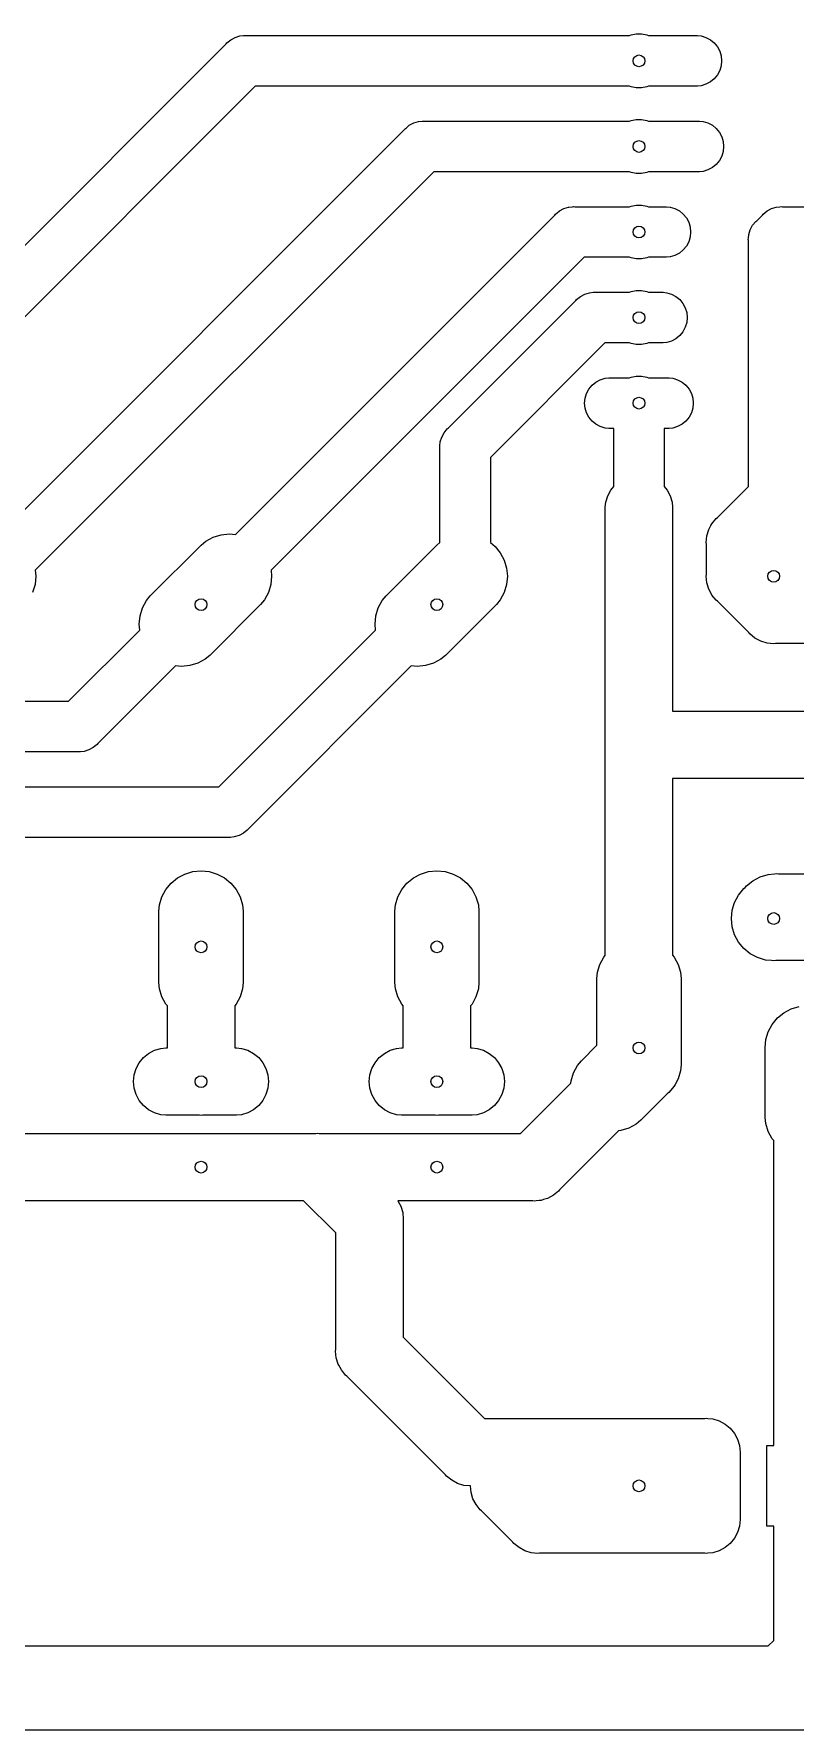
# Model space of a CAD drawing. Extents: x 86 to 209, y -117 to -36.
# Drawn here: x 115 to 137.6, y -114.2 to -63.9 of the extents above; entities that cross this region are included whole.
import ezdxf

# ---------------------------------------------------------------- set-up
doc = ezdxf.new("R2010")
doc.units = 0
doc.layers.add('BLACK', color=7, linetype='CONTINUOUS')

msp = doc.modelspace()

# ---------------------------------------------------------------- linework, layer by layer
at = {"layer": 'BLACK', "linetype": 'CONTINUOUS'}
for p, q in [((132.72, -63.95), (132.767, -63.9307)), ((132.767, -63.9307), (132.921, -63.9)), ((132.921, -63.9), (133.079, -63.9)), ((133.079, -63.9), (133.233, -63.9307)), ((133.233, -63.9307), (133.28, -63.95)), ((106.496, -78.4436), (120.744, -64.1957)), ((120.744, -64.1957), (120.767, -64.1671)), ((120.767, -64.1671), (120.881, -64.0734)), ((120.881, -64.0734), (121.012, -64.0037)), ((121.012, -64.0037), (121.153, -63.9609)), ((121.153, -63.9609), (121.263, -63.95)), ((121.263, -63.95), (121.3, -63.9464)), ((121.263, -63.95), (121.263, -63.95)), ((121.3, -63.9464), (121.337, -63.95)), ((121.337, -63.95), (132.72, -63.95)), ((133.28, -63.95), (134.737, -63.95)), ((134.737, -63.95), (134.847, -63.9609)), ((134.847, -63.9609), (134.988, -64.0037)), ((134.988, -64.0037), (135.119, -64.0734)), ((135.119, -64.0734), (135.233, -64.1671)), ((135.233, -64.1671), (135.327, -64.2813)), ((135.327, -64.2813), (135.396, -64.4116)), ((135.396, -64.4116), (135.439, -64.553)), ((135.439, -64.847), (135.396, -64.9884)), ((135.439, -64.553), (135.454, -64.7)), ((135.454, -64.7), (135.439, -64.847)), ((121.611, -65.45), (107.556, -79.5043)), ((132.72, -65.45), (121.611, -65.45)), ((132.767, -65.4693), (132.72, -65.45)), ((133.28, -65.45), (133.233, -65.4693)), ((134.737, -65.45), (133.28, -65.45)), ((134.847, -65.4391), (134.737, -65.45)), ((134.988, -65.3963), (134.847, -65.4391)), ((135.119, -65.3266), (134.988, -65.3963)), ((135.233, -65.2329), (135.119, -65.3266)), ((135.327, -65.1187), (135.233, -65.2329)), ((135.396, -64.9884), (135.327, -65.1187)), ((132.921, -65.5), (132.767, -65.4693)), ((133.079, -65.5), (132.921, -65.5)), ((133.233, -65.4693), (133.079, -65.5)), ((132.767, -66.4707), (132.921, -66.44)), ((132.921, -66.44), (133.079, -66.44)), ((133.079, -66.44), (133.233, -66.4707)), ((114.018, -78.7615), (126.044, -66.7357)), ((126.044, -66.7357), (126.067, -66.7071)), ((126.067, -66.7071), (126.096, -66.6836)), ((126.096, -66.6836), (126.181, -66.6134)), ((126.096, -66.6836), (126.096, -66.6836)), ((126.181, -66.6134), (126.312, -66.5437)), ((126.181, -66.6134), (126.181, -66.6134)), ((126.181, -66.6134), (126.181, -66.6134)), ((126.312, -66.5437), (126.453, -66.5009)), ((126.453, -66.5009), (126.563, -66.49)), ((126.563, -66.49), (126.6, -66.4864)), ((126.563, -66.49), (126.563, -66.49)), ((126.6, -66.4864), (126.637, -66.49)), ((126.637, -66.49), (132.72, -66.49)), ((132.72, -66.49), (132.767, -66.4707)), ((133.233, -66.4707), (133.28, -66.49)), ((133.28, -66.49), (134.797, -66.49)), ((134.797, -66.49), (134.907, -66.5009)), ((134.907, -66.5009), (135.048, -66.5437)), ((135.048, -66.5437), (135.179, -66.6134)), ((135.179, -66.6134), (135.293, -66.7071)), ((135.293, -66.7071), (135.387, -66.8213)), ((135.387, -66.8213), (135.456, -66.9516)), ((135.456, -66.9516), (135.499, -67.093)), ((135.499, -67.387), (135.456, -67.5284)), ((135.499, -67.093), (135.514, -67.24)), ((135.514, -67.24), (135.499, -67.387)), ((135.048, -67.9363), (134.907, -67.9791)), ((135.179, -67.8666), (135.048, -67.9363)), ((135.293, -67.7729), (135.179, -67.8666)), ((135.387, -67.6587), (135.293, -67.7729)), ((135.456, -67.5284), (135.387, -67.6587)), ((126.911, -67.99), (115.079, -79.8221)), ((132.72, -67.99), (126.911, -67.99)), ((132.767, -68.0093), (132.72, -67.99)), ((132.921, -68.04), (132.767, -68.0093)), ((133.079, -68.04), (132.921, -68.04)), ((133.233, -68.0093), (133.079, -68.04)), ((133.28, -67.99), (133.233, -68.0093)), ((134.797, -67.99), (133.28, -67.99)), ((134.907, -67.9791), (134.797, -67.99)), ((121.018, -78.7615), (130.504, -69.2757)), ((130.504, -69.2757), (130.527, -69.2471)), ((130.527, -69.2471), (130.574, -69.2084)), ((130.574, -69.2084), (130.641, -69.1534)), ((130.641, -69.1534), (130.772, -69.0837)), ((130.772, -69.0837), (130.913, -69.0409)), ((130.913, -69.0409), (130.922, -69.04)), ((130.922, -69.04), (131.023, -69.03)), ((131.023, -69.03), (131.06, -69.0264)), ((131.023, -69.03), (131.023, -69.03)), ((131.06, -69.0264), (131.097, -69.03)), ((131.097, -69.03), (132.72, -69.03)), ((132.72, -69.03), (132.767, -69.0107)), ((132.767, -69.0107), (132.921, -68.98)), ((132.921, -68.98), (133.079, -68.98)), ((133.079, -68.98), (133.233, -69.0107)), ((133.233, -69.0107), (133.28, -69.03)), ((133.28, -69.03), (133.817, -69.03)), ((133.817, -69.03), (133.927, -69.0409)), ((133.927, -69.0409), (134.068, -69.0837)), ((134.068, -69.0837), (134.199, -69.1534)), ((134.199, -69.1534), (134.313, -69.2471)), ((134.313, -69.2471), (134.407, -69.3613)), ((134.407, -69.3613), (134.476, -69.4916)), ((136.373, -69.5813), (136.467, -69.4671)), ((136.467, -69.4671), (136.496, -69.4436)), ((136.496, -69.4436), (136.664, -69.2757)), ((136.664, -69.2757), (136.687, -69.2471)), ((136.687, -69.2471), (136.801, -69.1534)), ((136.801, -69.1534), (136.932, -69.0837)), ((136.932, -69.0837), (137.073, -69.0409)), ((137.073, -69.0409), (137.183, -69.03)), ((137.183, -69.03), (137.22, -69.0264)), ((137.183, -69.03), (137.183, -69.03)), ((137.22, -69.0264), (137.257, -69.03)), ((137.257, -69.03), (140.34, -69.03)), ((134.476, -69.4916), (134.519, -69.633)), ((134.519, -69.927), (134.476, -70.0684)), ((134.519, -69.633), (134.534, -69.78)), ((134.534, -69.78), (134.519, -69.927)), ((136.246, -70), (136.25, -69.9632)), ((136.25, -69.9632), (136.261, -69.853)), ((136.25, -69.9632), (136.25, -69.9632)), ((136.261, -69.853), (136.304, -69.7116)), ((136.304, -69.7116), (136.373, -69.5813)), ((134.068, -70.4763), (133.927, -70.5191)), ((134.199, -70.4066), (134.068, -70.4763)), ((134.313, -70.3129), (134.199, -70.4066)), ((134.407, -70.1987), (134.313, -70.3129)), ((134.476, -70.0684), (134.407, -70.1987)), ((136.25, -70.0368), (136.246, -70)), ((136.25, -76.9632), (136.25, -70.0368)), ((131.371, -70.53), (122.079, -79.8221)), ((132.72, -70.53), (131.371, -70.53)), ((132.767, -70.5493), (132.72, -70.53)), ((132.921, -70.58), (132.767, -70.5493)), ((133.079, -70.58), (132.921, -70.58)), ((133.233, -70.5493), (133.079, -70.58)), ((133.28, -70.53), (133.233, -70.5493)), ((133.817, -70.53), (133.28, -70.53)), ((133.927, -70.5191), (133.817, -70.53)), ((127.336, -75.6036), (131.124, -71.8157)), ((131.124, -71.8157), (131.147, -71.7871)), ((131.147, -71.7871), (131.261, -71.6934)), ((131.261, -71.6934), (131.392, -71.6237)), ((131.392, -71.6237), (131.533, -71.5809)), ((131.533, -71.5809), (131.643, -71.57)), ((131.643, -71.57), (131.68, -71.5664)), ((131.643, -71.57), (131.643, -71.57)), ((131.68, -71.5664), (131.717, -71.57)), ((131.717, -71.57), (132.72, -71.57)), ((132.72, -71.57), (132.767, -71.5507)), ((132.767, -71.5507), (132.921, -71.52)), ((132.921, -71.52), (133.079, -71.52)), ((133.079, -71.52), (133.233, -71.5507)), ((133.233, -71.5507), (133.28, -71.57)), ((133.28, -71.57), (133.717, -71.57)), ((133.717, -71.57), (133.827, -71.5809)), ((133.827, -71.5809), (133.968, -71.6237)), ((133.968, -71.6237), (134.099, -71.6934)), ((134.099, -71.6934), (134.213, -71.7871)), ((134.213, -71.7871), (134.307, -71.9013)), ((134.307, -71.9013), (134.376, -72.0316)), ((134.376, -72.0316), (134.419, -72.173)), ((134.419, -72.467), (134.376, -72.6084)), ((134.419, -72.173), (134.434, -72.32)), ((134.434, -72.32), (134.419, -72.467)), ((134.099, -72.9466), (133.968, -73.0163)), ((134.213, -72.8529), (134.099, -72.9466)), ((134.307, -72.7387), (134.213, -72.8529)), ((134.376, -72.6084), (134.307, -72.7387)), ((131.991, -73.07), (128.59, -76.4707)), ((132.72, -73.07), (131.991, -73.07)), ((132.767, -73.0893), (132.72, -73.07)), ((132.921, -73.12), (132.767, -73.0893)), ((133.079, -73.12), (132.921, -73.12)), ((133.233, -73.0893), (133.079, -73.12)), ((133.28, -73.07), (133.233, -73.0893)), ((133.717, -73.07), (133.28, -73.07)), ((133.827, -73.0591), (133.717, -73.07)), ((133.968, -73.0163), (133.827, -73.0591)), ((131.444, -74.5716), (131.513, -74.4413)), ((131.513, -74.4413), (131.607, -74.3271)), ((131.607, -74.3271), (131.721, -74.2334)), ((131.721, -74.2334), (131.852, -74.1637)), ((131.852, -74.1637), (131.993, -74.1209)), ((131.993, -74.1209), (132.103, -74.11)), ((132.103, -74.11), (132.72, -74.11)), ((132.72, -74.11), (132.767, -74.0907)), ((132.767, -74.0907), (132.921, -74.06)), ((132.921, -74.06), (133.079, -74.06)), ((133.079, -74.06), (133.233, -74.0907)), ((133.233, -74.0907), (133.28, -74.11)), ((133.28, -74.11), (133.897, -74.11)), ((133.897, -74.11), (134.007, -74.1209)), ((134.007, -74.1209), (134.148, -74.1637)), ((134.148, -74.1637), (134.279, -74.2334)), ((134.279, -74.2334), (134.393, -74.3271)), ((134.393, -74.3271), (134.487, -74.4413)), ((134.487, -74.4413), (134.556, -74.5716)), ((131.386, -74.86), (131.401, -74.713)), ((131.401, -75.007), (131.386, -74.86)), ((131.401, -74.713), (131.444, -74.5716)), ((131.444, -75.1484), (131.401, -75.007)), ((134.556, -74.5716), (134.599, -74.713)), ((134.599, -75.007), (134.556, -75.1484)), ((134.599, -74.713), (134.614, -74.86)), ((134.614, -74.86), (134.599, -75.007)), ((131.513, -75.2787), (131.444, -75.1484)), ((131.607, -75.3929), (131.513, -75.2787)), ((131.721, -75.4866), (131.607, -75.3929)), ((131.852, -75.5563), (131.721, -75.4866)), ((134.279, -75.4866), (134.148, -75.5563)), ((134.393, -75.3929), (134.279, -75.4866)), ((134.487, -75.2787), (134.393, -75.3929)), ((134.556, -75.1484), (134.487, -75.2787)), ((127.09, -76.1232), (127.101, -76.013)), ((127.101, -76.013), (127.144, -75.8716)), ((127.144, -75.8716), (127.213, -75.7413)), ((127.213, -75.7413), (127.307, -75.6271)), ((127.307, -75.6271), (127.336, -75.6036)), ((131.993, -75.5991), (131.852, -75.5563)), ((132.103, -75.61), (131.993, -75.5991)), ((132.25, -75.61), (132.103, -75.61)), ((132.25, -77.3376), (132.25, -75.61)), ((133.897, -75.61), (133.75, -75.61)), ((133.75, -75.61), (133.75, -77.3376)), ((134.007, -75.5991), (133.897, -75.61)), ((134.148, -75.5563), (134.007, -75.5991)), ((127.086, -76.16), (127.09, -76.1232)), ((127.09, -76.1968), (127.086, -76.16)), ((127.09, -76.1232), (127.09, -76.1232)), ((127.09, -77.4432), (127.09, -76.1968)), ((128.59, -76.4707), (128.59, -78.9985)), ((136.25, -77.3358), (136.25, -76.9632)), ((136.25, -76.9632), (136.25, -76.9632)), ((127.09, -78.9985), (127.09, -77.4432)), ((127.09, -77.4432), (127.09, -77.4432)), ((132.072, -77.6155), (132.165, -77.4417)), ((132.165, -77.4417), (132.25, -77.3376)), ((133.75, -77.3376), (133.835, -77.4417)), ((133.835, -77.4417), (133.928, -77.6155)), ((135.328, -78.2582), (136.25, -77.3358)), ((132, -77.9509), (132.014, -77.804)), ((132, -84.9509), (132, -77.9509)), ((132.014, -77.804), (132.072, -77.6155)), ((133.928, -77.6155), (133.986, -77.804)), ((133.986, -77.804), (134, -77.9509)), ((134, -77.9509), (134, -84)), ((135.072, -78.6155), (135.136, -78.4957)), ((135.136, -78.4957), (135.165, -78.4417)), ((135.165, -78.4417), (135.289, -78.2895)), ((135.289, -78.2895), (135.328, -78.2582)), ((120, -79.0727), (120.142, -78.9556)), ((120.142, -78.9556), (120.359, -78.8396)), ((120.359, -78.8396), (120.595, -78.7681)), ((120.595, -78.7681), (120.84, -78.744)), ((120.84, -78.744), (121.018, -78.7615)), ((127, -79.0727), (127.09, -78.9985)), ((128.59, -78.9985), (128.728, -79.1118)), ((134.995, -79), (135.014, -78.804)), ((135, -79.0491), (134.995, -79)), ((135, -79.9509), (135, -79.0491)), ((135.014, -78.804), (135.072, -78.6155)), ((118.493, -80.5795), (120, -79.0727)), ((125.493, -80.5795), (127, -79.0727)), ((128.728, -79.1118), (128.884, -79.3022)), ((128.884, -79.3022), (129, -79.5193)), ((129, -79.5193), (129.072, -79.755)), ((115.096, -80), (115.072, -80.245)), ((115.079, -79.8221), (115.096, -80)), ((122.096, -80), (122.072, -80.245)), ((122.079, -79.8221), (122.096, -80)), ((129.072, -79.755), (129.096, -80)), ((129.096, -80), (129.072, -80.245)), ((134.995, -80), (135, -79.9509)), ((135.014, -80.196), (134.995, -80)), ((115.072, -80.245), (115, -80.4807)), ((122, -80.4807), (121.884, -80.6978)), ((122.072, -80.245), (122, -80.4807)), ((129, -80.4807), (128.884, -80.6978)), ((129.072, -80.245), (129, -80.4807)), ((135.072, -80.3845), (135.014, -80.196)), ((135.14, -80.5124), (135.072, -80.3845)), ((135.165, -80.5583), (135.14, -80.5124)), ((135.289, -80.7105), (135.165, -80.5583)), ((118.188, -81.175), (118.26, -80.9393)), ((118.26, -80.9393), (118.376, -80.7222)), ((118.376, -80.7222), (118.493, -80.5795)), ((121.767, -80.8405), (120.26, -82.3473)), ((121.884, -80.6978), (121.767, -80.8405)), ((125.188, -81.175), (125.26, -80.9393)), ((125.26, -80.9393), (125.376, -80.7222)), ((125.376, -80.7222), (125.493, -80.5795)), ((128.767, -80.8405), (127.26, -82.3473)), ((128.884, -80.6978), (128.767, -80.8405)), ((135.328, -80.7418), (135.289, -80.7105)), ((136.258, -81.6724), (135.328, -80.7418)), ((118.164, -81.42), (118.188, -81.175)), ((118.181, -81.5979), (118.164, -81.42)), ((125.164, -81.42), (125.188, -81.175)), ((125.181, -81.5979), (125.164, -81.42)), ((116.069, -83.71), (118.181, -81.5979)), ((120.529, -86.25), (125.181, -81.5979)), ((136.289, -81.7105), (136.258, -81.6724)), ((136.442, -81.8355), (136.289, -81.7105)), ((136.615, -81.9283), (136.442, -81.8355)), ((136.804, -81.9855), (136.615, -81.9283)), ((137, -82.0048), (136.804, -81.9855)), ((137.049, -82), (137, -82.0048)), ((140.951, -82), (137.049, -82)), ((120.118, -82.4644), (119.901, -82.5804)), ((120.26, -82.3473), (120.118, -82.4644)), ((127.118, -82.4644), (126.901, -82.5804)), ((127.26, -82.3473), (127.118, -82.4644)), ((119.242, -82.6585), (116.936, -84.9643)), ((119.42, -82.676), (119.242, -82.6585)), ((119.665, -82.6519), (119.42, -82.676)), ((119.901, -82.5804), (119.665, -82.6519)), ((126.242, -82.6585), (121.396, -87.5043)), ((126.42, -82.676), (126.242, -82.6585)), ((126.665, -82.6519), (126.42, -82.676)), ((126.901, -82.5804), (126.665, -82.6519)), ((100.122, -83.71), (116.069, -83.71)), ((134, -84), (149.68, -84)), ((116.799, -85.0866), (116.668, -85.1563)), ((116.913, -84.9929), (116.799, -85.0866)), ((116.936, -84.9643), (116.913, -84.9929)), ((131.995, -85), (132, -84.9509)), ((132, -85.0491), (131.995, -85)), ((132, -88.0491), (132, -85.0491)), ((116.343, -85.21), (100.122, -85.21)), ((116.38, -85.2136), (116.343, -85.21)), ((116.417, -85.21), (116.38, -85.2136)), ((116.527, -85.1991), (116.417, -85.21)), ((116.417, -85.21), (116.417, -85.21)), ((116.668, -85.1563), (116.527, -85.1991)), ((149.951, -86), (134, -86)), ((134, -86), (134, -91.2481)), ((99.6624, -86.25), (120.529, -86.25)), ((121.373, -87.5329), (121.259, -87.6266)), ((121.396, -87.5043), (121.373, -87.5329)), ((120.803, -87.75), (99.6624, -87.75)), ((120.84, -87.7536), (120.803, -87.75)), ((120.877, -87.75), (120.84, -87.7536)), ((120.987, -87.7391), (120.877, -87.75)), ((120.877, -87.75), (120.877, -87.75)), ((121.128, -87.6963), (120.987, -87.7391)), ((121.259, -87.6266), (121.128, -87.6963)), ((132, -91.2481), (132, -88.0491)), ((132, -88.0491), (132, -88.0491)), ((118.956, -89.3022), (119.112, -89.1118)), ((119.112, -89.1118), (119.302, -88.9556)), ((119.302, -88.9556), (119.519, -88.8396)), ((119.519, -88.8396), (119.755, -88.7681)), ((119.755, -88.7681), (120, -88.744)), ((120, -88.744), (120.245, -88.7681)), ((120.245, -88.7681), (120.481, -88.8396)), ((120.481, -88.8396), (120.698, -88.9556)), ((120.698, -88.9556), (120.888, -89.1118)), ((120.888, -89.1118), (121.044, -89.3022)), ((125.956, -89.3022), (126.112, -89.1118)), ((126.112, -89.1118), (126.302, -88.9556)), ((126.302, -88.9556), (126.519, -88.8396)), ((126.519, -88.8396), (126.755, -88.7681)), ((126.755, -88.7681), (127, -88.744)), ((127, -88.744), (127.245, -88.7681)), ((127.245, -88.7681), (127.481, -88.8396)), ((127.481, -88.8396), (127.698, -88.9556)), ((127.698, -88.9556), (127.888, -89.1118)), ((127.888, -89.1118), (128.044, -89.3022)), ((136.192, -89.1918), (136.382, -89.0356)), ((136.382, -89.0356), (136.599, -88.9196)), ((136.599, -88.9196), (136.835, -88.8481)), ((136.835, -88.8481), (137.019, -88.83)), ((137.019, -88.83), (137.08, -88.824)), ((137.019, -88.83), (137.019, -88.83)), ((137.08, -88.824), (137.141, -88.83)), ((137.141, -88.83), (138.019, -88.83)), ((118.768, -89.755), (118.84, -89.5193)), ((118.84, -89.5193), (118.956, -89.3022)), ((121.044, -89.3022), (121.16, -89.5193)), ((121.16, -89.5193), (121.232, -89.755)), ((125.768, -89.755), (125.84, -89.5193)), ((125.84, -89.5193), (125.956, -89.3022)), ((128.044, -89.3022), (128.16, -89.5193)), ((128.16, -89.5193), (128.232, -89.755)), ((135.84, -89.6793), (135.956, -89.4622)), ((135.956, -89.4622), (136.112, -89.2718)), ((136.112, -89.2718), (136.156, -89.2358)), ((136.156, -89.2358), (136.192, -89.1918)), ((118.75, -89.9386), (118.768, -89.755)), ((118.75, -92.0614), (118.75, -89.9386)), ((121.232, -89.755), (121.25, -89.9386)), ((121.25, -89.9386), (121.25, -92.0614)), ((125.75, -89.9386), (125.768, -89.755)), ((125.75, -92.0614), (125.75, -89.9386)), ((128.232, -89.755), (128.25, -89.9386)), ((128.25, -89.9386), (128.25, -92.0614)), ((135.744, -90.16), (135.768, -89.915)), ((135.768, -89.915), (135.84, -89.6793)), ((135.768, -90.405), (135.744, -90.16)), ((135.84, -90.6407), (135.768, -90.405)), ((135.956, -90.8578), (135.84, -90.6407)), ((136.112, -91.0482), (135.956, -90.8578)), ((136.302, -91.2044), (136.112, -91.0482)), ((131.768, -91.755), (131.84, -91.5193)), ((131.84, -91.5193), (131.956, -91.3022)), ((131.956, -91.3022), (132, -91.2481)), ((134, -91.2481), (134.044, -91.3022)), ((134.044, -91.3022), (134.16, -91.5193)), ((134.16, -91.5193), (134.232, -91.755)), ((136.519, -91.3204), (136.302, -91.2044)), ((136.755, -91.3919), (136.519, -91.3204)), ((136.939, -91.41), (136.755, -91.3919)), ((137, -91.416), (136.939, -91.41)), ((136.939, -91.41), (136.939, -91.41)), ((137.061, -91.41), (137, -91.416)), ((137.939, -91.41), (137.061, -91.41)), ((118.768, -92.245), (118.75, -92.0614)), ((121.25, -92.0614), (121.232, -92.245)), ((125.768, -92.245), (125.75, -92.0614)), ((128.25, -92.0614), (128.232, -92.245)), ((131.75, -91.9386), (131.768, -91.755)), ((131.75, -93.9222), (131.75, -91.9386)), ((134.232, -91.755), (134.25, -91.9386)), ((134.25, -91.9386), (134.25, -94.3786)), ((118.84, -92.4807), (118.768, -92.245)), ((118.956, -92.6978), (118.84, -92.4807)), ((121.16, -92.4807), (121.044, -92.6978)), ((121.232, -92.245), (121.16, -92.4807)), ((125.84, -92.4807), (125.768, -92.245)), ((125.956, -92.6978), (125.84, -92.4807)), ((128.16, -92.4807), (128.044, -92.6978)), ((128.232, -92.245), (128.16, -92.4807)), ((119, -92.7519), (118.956, -92.6978)), ((119, -94), (119, -92.7519)), ((121.044, -92.6978), (121, -92.7519)), ((121, -92.7519), (121, -94)), ((126, -92.7519), (125.956, -92.6978)), ((126, -94), (126, -92.7519)), ((128.044, -92.6978), (128, -92.7519)), ((128, -92.7519), (128, -94)), ((136.956, -93.3022), (137.112, -93.1118)), ((137.112, -93.1118), (137.302, -92.9556)), ((137.302, -92.9556), (137.519, -92.8396)), ((137.519, -92.8396), (137.755, -92.7681)), ((136.768, -93.755), (136.84, -93.5193)), ((136.84, -93.5193), (136.956, -93.3022)), ((118.442, -94.1645), (118.615, -94.0717)), ((118.615, -94.0717), (118.804, -94.0145)), ((118.804, -94.0145), (118.951, -94)), ((118.951, -94), (119, -94)), ((121, -94), (121.049, -94)), ((121.049, -94), (121.196, -94.0145)), ((121.196, -94.0145), (121.385, -94.0717)), ((121.385, -94.0717), (121.558, -94.1645)), ((125.442, -94.1645), (125.615, -94.0717)), ((125.615, -94.0717), (125.804, -94.0145)), ((125.804, -94.0145), (125.951, -94)), ((125.951, -94), (126, -94)), ((128, -94), (128.049, -94)), ((128.049, -94), (128.196, -94.0145)), ((128.196, -94.0145), (128.385, -94.0717)), ((128.385, -94.0717), (128.558, -94.1645)), ((131.293, -94.3795), (131.75, -93.9222)), ((136.744, -94), (136.768, -93.755)), ((136.75, -94.0614), (136.744, -94)), ((136.75, -95.0614), (136.75, -94.0614)), ((118.014, -94.804), (118.072, -94.6155)), ((118.072, -94.6155), (118.165, -94.4417)), ((118.165, -94.4417), (118.289, -94.2895)), ((118.289, -94.2895), (118.442, -94.1645)), ((121.558, -94.1645), (121.711, -94.2895)), ((121.711, -94.2895), (121.835, -94.4417)), ((121.835, -94.4417), (121.928, -94.6155)), ((121.928, -94.6155), (121.986, -94.804)), ((125.014, -94.804), (125.072, -94.6155)), ((125.072, -94.6155), (125.165, -94.4417)), ((125.165, -94.4417), (125.289, -94.2895)), ((125.289, -94.2895), (125.442, -94.1645)), ((128.558, -94.1645), (128.711, -94.2895)), ((128.711, -94.2895), (128.835, -94.4417)), ((128.835, -94.4417), (128.928, -94.6155)), ((128.928, -94.6155), (128.986, -94.804)), ((131.06, -94.7393), (131.176, -94.5222)), ((131.176, -94.5222), (131.293, -94.3795)), ((134.25, -94.5014), (134.232, -94.685)), ((134.25, -94.3786), (134.256, -94.44)), ((134.256, -94.44), (134.25, -94.5014)), ((134.25, -94.5014), (134.25, -94.5014)), ((117.995, -95), (118.014, -94.804)), ((118.014, -95.196), (117.995, -95)), ((121.986, -94.804), (122.005, -95)), ((122.005, -95), (121.986, -95.196)), ((124.995, -95), (125.014, -94.804)), ((125.014, -95.196), (124.995, -95)), ((128.986, -94.804), (129.005, -95)), ((129.005, -95), (128.986, -95.196)), ((129.486, -96.54), (130.981, -95.0446)), ((130.981, -95.0446), (130.988, -94.975)), ((130.988, -94.975), (131.06, -94.7393)), ((134.044, -95.1378), (133.888, -95.3282)), ((134.071, -95.0886), (134.044, -95.1378)), ((134.16, -94.9207), (134.071, -95.0886)), ((134.232, -94.685), (134.16, -94.9207)), ((136.75, -96.0614), (136.75, -95.0614)), ((136.75, -95.0614), (136.75, -95.0614)), ((118.072, -95.3845), (118.014, -95.196)), ((118.165, -95.5583), (118.072, -95.3845)), ((118.289, -95.7105), (118.165, -95.5583)), ((121.835, -95.5583), (121.711, -95.7105)), ((121.928, -95.3845), (121.835, -95.5583)), ((121.986, -95.196), (121.928, -95.3845)), ((125.072, -95.3845), (125.014, -95.196)), ((125.165, -95.5583), (125.072, -95.3845)), ((125.289, -95.7105), (125.165, -95.5583)), ((128.835, -95.5583), (128.711, -95.7105)), ((128.928, -95.3845), (128.835, -95.5583)), ((128.986, -95.196), (128.928, -95.3845)), ((133.84, -95.3673), (133.06, -96.1473)), ((133.888, -95.3282), (133.84, -95.3673)), ((118.442, -95.8355), (118.289, -95.7105)), ((118.615, -95.9283), (118.442, -95.8355)), ((118.804, -95.9855), (118.615, -95.9283)), ((118.951, -96), (118.804, -95.9855)), ((119.951, -96), (118.951, -96)), ((120, -96.0048), (119.951, -96)), ((120.049, -96), (120, -96.0048)), ((121.049, -96), (120.049, -96)), ((121.196, -95.9855), (121.049, -96)), ((121.385, -95.9283), (121.196, -95.9855)), ((121.558, -95.8355), (121.385, -95.9283)), ((121.711, -95.7105), (121.558, -95.8355)), ((125.442, -95.8355), (125.289, -95.7105)), ((125.615, -95.9283), (125.442, -95.8355)), ((125.804, -95.9855), (125.615, -95.9283)), ((125.951, -96), (125.804, -95.9855)), ((126.951, -96), (125.951, -96)), ((127, -96.0048), (126.951, -96)), ((127.049, -96), (127, -96.0048)), ((128.049, -96), (127.049, -96)), ((128.196, -95.9855), (128.049, -96)), ((128.385, -95.9283), (128.196, -95.9855)), ((128.558, -95.8355), (128.385, -95.9283)), ((128.711, -95.7105), (128.558, -95.8355)), ((133.06, -96.1473), (132.918, -96.2644)), ((136.768, -96.245), (136.75, -96.0614)), ((104.589, -96.54), (123.411, -96.54)), ((123.411, -96.54), (123.46, -96.5352)), ((123.46, -96.5352), (123.509, -96.54)), ((123.509, -96.54), (129.486, -96.54)), ((132.395, -96.4588), (130.642, -98.2124)), ((132.465, -96.4519), (132.395, -96.4588)), ((132.701, -96.3804), (132.465, -96.4519)), ((132.918, -96.2644), (132.701, -96.3804)), ((136.84, -96.4807), (136.768, -96.245)), ((136.956, -96.6978), (136.84, -96.4807)), ((137, -96.7519), (136.956, -96.6978)), ((137, -105.8), (137, -96.7519)), ((123.046, -98.54), (105.54, -98.54)), ((124, -99.4942), (123.046, -98.54)), ((129.851, -98.54), (125.845, -98.54)), ((125.845, -98.54), (125.89, -98.6245)), ((125.89, -98.6245), (125.928, -98.6955)), ((129.9, -98.5448), (129.851, -98.54)), ((129.949, -98.54), (129.9, -98.5448)), ((130.034, -98.5317), (129.949, -98.54)), ((130.096, -98.5255), (130.034, -98.5317)), ((130.166, -98.5043), (130.096, -98.5255)), ((130.285, -98.4683), (130.166, -98.5043)), ((130.458, -98.3755), (130.285, -98.4683)), ((130.611, -98.2505), (130.458, -98.3755)), ((130.642, -98.2124), (130.611, -98.2505)), ((125.928, -98.6955), (125.986, -98.884)), ((125.986, -98.884), (126.005, -99.08)), ((126.005, -99.08), (126, -99.1291)), ((126, -99.1291), (126, -102.586)), ((124, -102.951), (124, -99.4942)), ((126, -102.586), (128.414, -105)), ((123.995, -103), (124, -102.951)), ((124.014, -103.196), (123.995, -103)), ((124.072, -103.385), (124.014, -103.196)), ((124.092, -103.422), (124.072, -103.385)), ((124.165, -103.558), (124.092, -103.422)), ((124.289, -103.711), (124.165, -103.558)), ((124.328, -103.742), (124.289, -103.711)), ((127.258, -106.672), (124.328, -103.742)), ((128.414, -105), (134.951, -105)), ((134.951, -105), (135, -104.995)), ((135, -104.995), (135.049, -105)), ((135.049, -105), (135.196, -105.014)), ((135.196, -105.014), (135.385, -105.072)), ((135.385, -105.072), (135.558, -105.165)), ((135.558, -105.165), (135.711, -105.289)), ((135.711, -105.289), (135.835, -105.442)), ((135.835, -105.442), (135.928, -105.615)), ((135.928, -105.615), (135.986, -105.804)), ((135.986, -105.804), (136.005, -106)), ((136.005, -106), (136, -106.049)), ((136, -106.049), (136, -107.951)), ((136.8, -108.2), (136.8, -105.8)), ((136.8, -105.8), (137, -105.8)), ((127.289, -106.711), (127.258, -106.672)), ((127.328, -106.742), (127.289, -106.711)), ((127.442, -106.835), (127.328, -106.742)), ((127.615, -106.928), (127.442, -106.835)), ((127.804, -106.986), (127.615, -106.928)), ((127.996, -107.004), (127.804, -106.986)), ((128.014, -107.196), (127.996, -107.004)), ((128.072, -107.385), (128.014, -107.196)), ((128.165, -107.558), (128.072, -107.385)), ((128.289, -107.711), (128.165, -107.558)), ((128.328, -107.742), (128.289, -107.711)), ((129.258, -108.672), (128.328, -107.742)), ((135.986, -108.196), (135.928, -108.385)), ((136.005, -108), (135.986, -108.196)), ((136, -107.951), (136.005, -108)), ((137, -108.2), (136.8, -108.2)), ((137, -111.586), (137, -108.2)), ((129.289, -108.711), (129.258, -108.672)), ((129.328, -108.742), (129.289, -108.711)), ((129.442, -108.835), (129.328, -108.742)), ((129.328, -108.742), (129.328, -108.742)), ((135.711, -108.711), (135.558, -108.835)), ((135.835, -108.558), (135.711, -108.711)), ((135.928, -108.385), (135.835, -108.558)), ((129.615, -108.928), (129.442, -108.835)), ((129.804, -108.986), (129.615, -108.928)), ((130, -109.005), (129.804, -108.986)), ((130.049, -109), (130, -109.005)), ((134.951, -109), (130.049, -109)), ((135, -109.005), (134.951, -109)), ((135.049, -109), (135, -109.005)), ((135.196, -108.986), (135.049, -109)), ((135.385, -108.928), (135.196, -108.986)), ((135.558, -108.835), (135.385, -108.928)), ((98.5178, -111.75), (136.836, -111.75)), ((136.836, -111.75), (137, -111.586)), ((160.939, -114.25), (98.0614, -114.25))]:
    msp.add_line(p, q, dxfattribs=at)
at = {"layer": 'BLACK'}
for centre in [(133, -64.7), (133, -67.24), (133, -69.78), (133, -72.32), (133, -74.86), (137, -80), (120, -80.84), (127, -80.84), (137, -90.16), (120, -91), (127, -91), (133, -94), (120, -95), (127, -95), (120, -97.54), (127, -97.54), (133, -107)]:
    msp.add_circle(centre, 0.175, dxfattribs=at)

doc.saveas('drawing.dxf')
